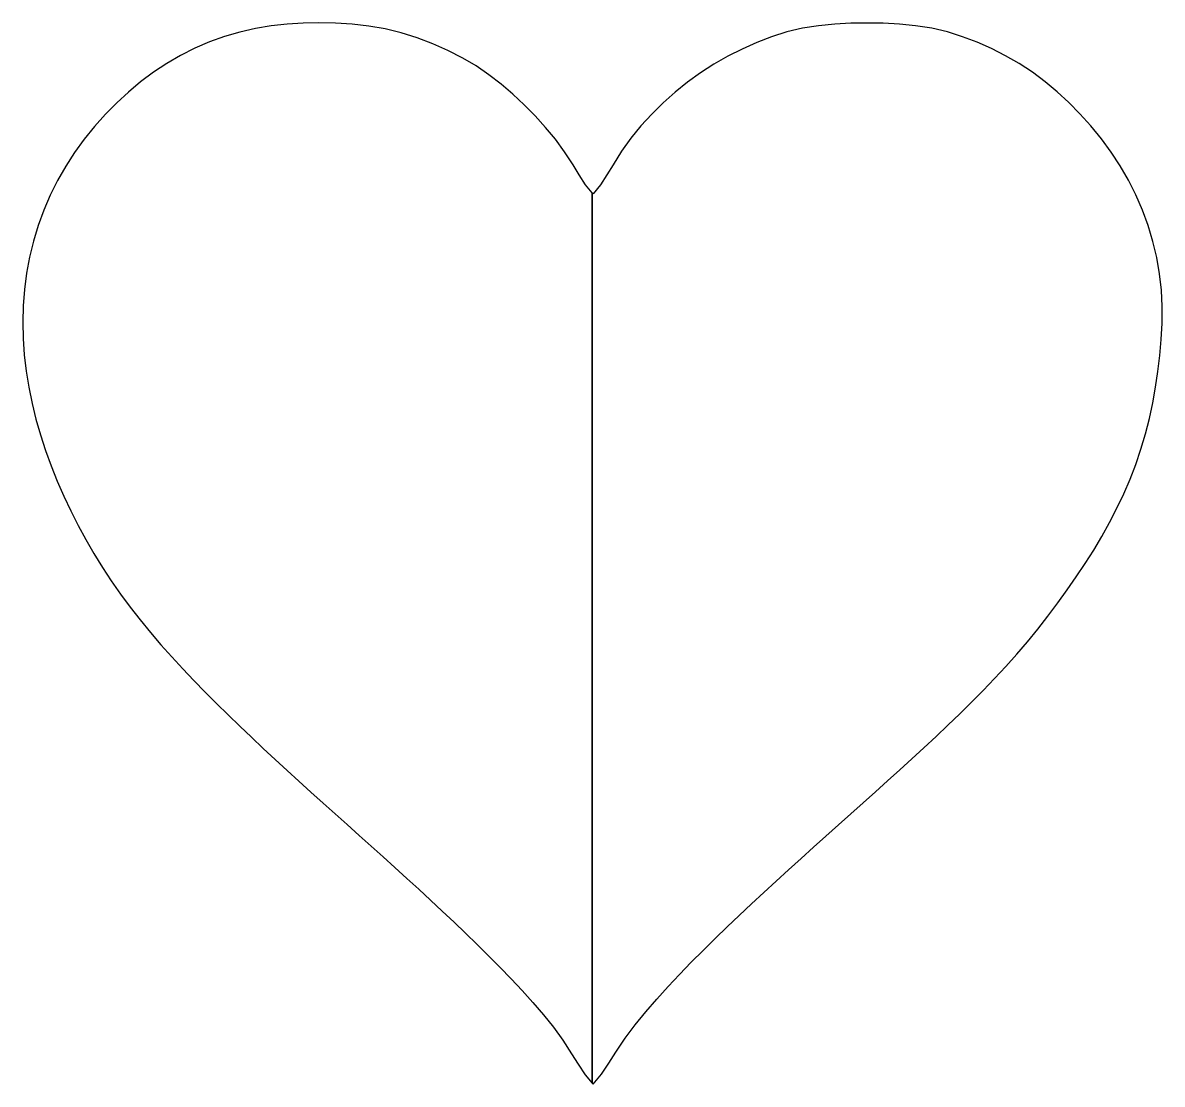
# Model space of a CAD drawing. Extents: x 0 to 1.34, y 0 to 1.25.
import ezdxf

# ---------------------------------------------------------------- set-up
doc = ezdxf.new("R2010")
doc.units = 0
doc.layers.add('Layer_1', color=7, linetype='CONTINUOUS')

msp = doc.modelspace()

# ---------------------------------------------------------------- linework, layer by layer
at = {"layer": 'Layer_1', "color": 7}
msp.add_lwpolyline([(0.670247, 0.004512), (0.671204, 0.003353), (0.680949, 0.015112), (0.689616, 0.027889), (0.697957, 0.040869), (0.708903, 0.057206), (0.720683, 0.072994), (0.733032, 0.088273), (0.74585, 0.103145), (0.759013, 0.117692), (0.772461, 0.132015), (0.786174, 0.146175), (0.800029, 0.160111), (0.814067, 0.173925), (0.828206, 0.187618), (0.842428, 0.201147), (0.856771, 0.214636), (0.871195, 0.228023), (0.88564, 0.241329), (0.900187, 0.254594), (0.914775, 0.267797), (0.929403, 0.280961), (0.944051, 0.294063), (0.958761, 0.307124), (0.973185, 0.319942), (0.987549, 0.332759), (1.001892, 0.345638), (1.016195, 0.358516), (1.030497, 0.371496), (1.044678, 0.384476), (1.058797, 0.397517), (1.072896, 0.410681), (1.086873, 0.423925), (1.100769, 0.437333), (1.114502, 0.450842), (1.128052, 0.464514), (1.141439, 0.47843), (1.154561, 0.492529), (1.167399, 0.506913), (1.179932, 0.521541), (1.192139, 0.536495), (1.204, 0.551692), (1.215536, 0.567155), (1.226461, 0.582312), (1.237162, 0.597692), (1.247538, 0.613256), (1.257568, 0.629065), (1.267171, 0.645076), (1.276286, 0.661352), (1.284892, 0.677913), (1.292908, 0.694779), (1.300313, 0.711971), (1.307007, 0.729406), (1.312968, 0.747107), (1.318237, 0.765031), (1.322815, 0.783178), (1.326701, 0.801428), (1.329976, 0.81984), (1.332703, 0.838354), (1.3349, 0.856929), (1.33667, 0.875504), (1.337789, 0.894812), (1.337851, 0.91416), (1.336834, 0.933488), (1.334718, 0.952673), (1.331442, 0.971757), (1.327027, 0.990596), (1.321473, 1.009151), (1.314841, 1.027299), (1.307109, 1.045019), (1.298361, 1.062272), (1.288657, 1.078995), (1.278036, 1.09519), (1.266582, 1.110774), (1.254334, 1.125789), (1.241436, 1.140173), (1.228517, 1.153275), (1.214926, 1.165787), (1.200725, 1.177608), (1.185894, 1.188614), (1.170452, 1.198787), (1.154481, 1.208064), (1.138022, 1.216406), (1.121095, 1.223852), (1.103822, 1.230363), (1.086264, 1.235978), (1.067831, 1.240291), (1.049053, 1.243139), (1.030152, 1.244991), (1.01117, 1.246028), (0.992188, 1.246374), (0.973186, 1.246028), (0.954245, 1.244991), (0.935343, 1.24316), (0.916585, 1.240311), (0.898112, 1.235978), (0.880351, 1.23022), (0.862874, 1.223527), (0.845805, 1.215897), (0.829102, 1.207413), (0.812846, 1.198055), (0.797099, 1.187902), (0.781901, 1.176997), (0.767314, 1.16534), (0.753276, 1.152889), (0.73995, 1.139746), (0.727336, 1.125911), (0.715556, 1.111385), (0.70461, 1.096207), (0.694621, 1.080379), (0.687439, 1.068558), (0.679911, 1.056962), (0.671204, 1.046301), (0.670247, 1.047461), (0.670247, 0.004512), (0.670247, 1.04746), (0.662516, 1.056921), (0.654989, 1.068477), (0.647807, 1.080277), (0.63796, 1.095556), (0.627157, 1.110144), (0.615601, 1.124141), (0.603414, 1.137589), (0.590678, 1.150488), (0.577372, 1.162878), (0.563558, 1.174637), (0.549214, 1.185746), (0.53422, 1.19604), (0.518575, 1.205216), (0.50118, 1.213985), (0.483419, 1.22194), (0.46521, 1.228918), (0.446594, 1.234798), (0.427653, 1.239416), (0.408488, 1.242814), (0.389119, 1.24505), (0.36969, 1.24627), (0.35022, 1.246625), (0.331523, 1.246231), (0.312887, 1.24501), (0.294311, 1.242896), (0.275879, 1.239806), (0.257589, 1.235696), (0.239583, 1.230508), (0.221944, 1.224242), (0.204712, 1.216877), (0.188009, 1.208474), (0.171855, 1.199055), (0.15627, 1.188658), (0.141317, 1.177448), (0.127014, 1.165444), (0.113281, 1.152709), (0.100179, 1.139403), (0.087362, 1.125141), (0.075277, 1.110208), (0.063985, 1.094664), (0.053589, 1.078592), (0.044067, 1.061949), (0.035482, 1.044778), (0.027893, 1.027179), (0.021322, 1.009194), (0.015747, 0.990803), (0.01121, 0.972146), (0.007711, 0.953286), (0.005249, 0.934264), (0.003764, 0.915139), (0.003276, 0.895974), (0.003703, 0.876809), (0.005066, 0.857664), (0.007284, 0.838581), (0.010335, 0.81966), (0.01416, 0.800841), (0.018738, 0.782246), (0.024007, 0.763813), (0.029948, 0.745584), (0.036519, 0.727558), (0.043681, 0.709776), (0.051412, 0.692198), (0.059652, 0.674884), (0.068237, 0.657978), (0.07725, 0.641254), (0.08667, 0.624836), (0.096578, 0.608682), (0.106974, 0.592792), (0.117818, 0.577269), (0.129089, 0.56201), (0.140767, 0.547097), (0.152791, 0.532429), (0.165141, 0.518065), (0.177755, 0.503905), (0.190633, 0.489948), (0.203674, 0.476236), (0.216878, 0.462686), (0.230245, 0.449278), (0.243754, 0.436013), (0.257385, 0.42283), (0.271118, 0.409727), (0.284953, 0.396707), (0.298828, 0.383808), (0.312785, 0.370929), (0.326782, 0.358133), (0.34082, 0.345396), (0.35494, 0.332681), (0.369059, 0.320026), (0.383199, 0.307412), (0.397257, 0.294859), (0.411275, 0.282327), (0.425293, 0.269713), (0.439229, 0.257099), (0.453166, 0.244404), (0.467061, 0.231668), (0.480896, 0.218871), (0.494649, 0.206033), (0.508362, 0.193114), (0.521993, 0.180093), (0.535502, 0.16697), (0.548889, 0.153766), (0.562174, 0.140359), (0.575236, 0.126829), (0.588114, 0.113097), (0.600708, 0.099079), (0.612976, 0.084736), (0.624735, 0.070047), (0.635864, 0.054869), (0.646159, 0.039081), (0.65387, 0.026671), (0.661967, 0.014505), (0.670247, 0.004495)], close=True, dxfattribs=at)

doc.saveas('drawing.dxf')
